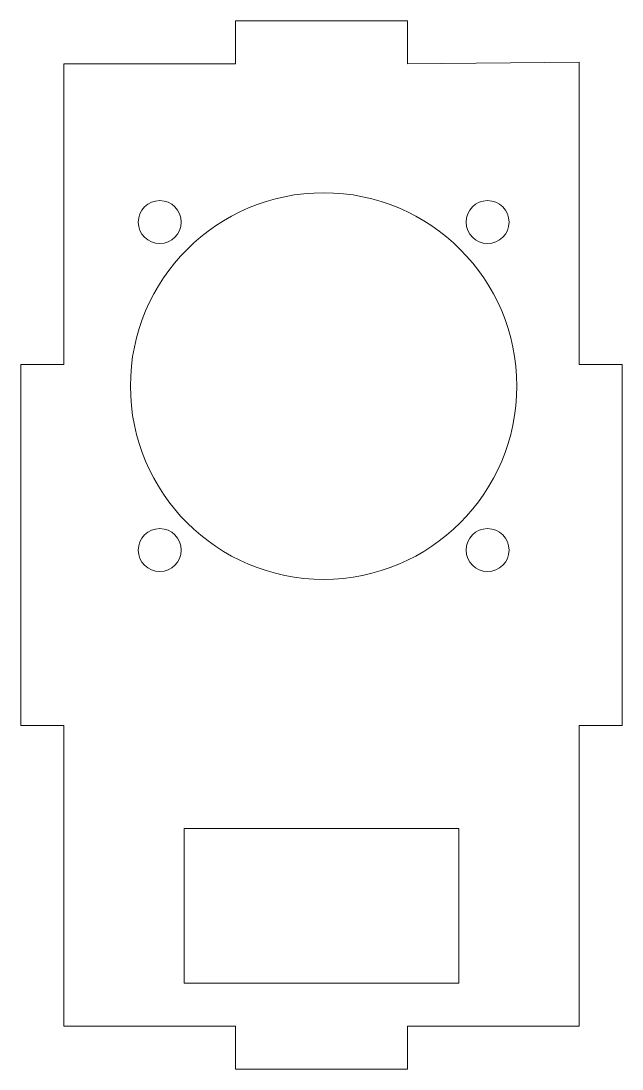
# Paper-space layout 'Layout2' of a CAD drawing. Header units: inches. Extents: x 0.02 to 1.77, y 4.92 to 7.97.
import ezdxf

# ---------------------------------------------------------------- set-up
doc = ezdxf.new("R2010")
doc.units = ezdxf.units.IN
doc.header["$MEASUREMENT"] = 0

psp = doc.layouts.new('Layout2')

# ---------------------------------------------------------------- linework, layer by layer
at = {"lineweight": 0}
for p, q in [((0.6421, 7.8419), (0.6421, 7.9669)), ((0.6421, 7.9669), (1.1421, 7.9669)), ((1.1421, 7.9669), (1.1421, 7.8419)), ((0.1421, 7.8419), (0.6421, 7.8419)), ((0.1421, 7.8419), (0.1421, 6.9669)), ((1.1421, 7.8419), (1.6421, 7.8473)), ((1.6421, 7.8473), (1.6421, 6.9669)), ((0.0171, 5.9169), (0.0171, 6.9669)), ((0.0171, 6.9669), (0.1421, 6.9669)), ((1.6421, 6.9669), (1.7671, 6.9669)), ((1.7671, 6.9669), (1.7671, 5.9169)), ((0.1421, 5.9169), (0.0171, 5.9169)), ((0.1421, 5.0419), (0.1421, 5.9169)), ((1.7671, 5.9169), (1.6421, 5.9169)), ((1.6421, 5.0419), (1.6421, 5.9169)), ((0.5171, 5.6169), (0.4921, 5.6169)), ((0.4921, 5.1669), (0.4921, 5.6169)), ((1.2671, 5.6169), (0.5171, 5.6169)), ((1.2671, 5.6169), (1.2921, 5.6169)), ((1.2921, 5.6169), (1.2921, 5.1669)), ((0.5171, 5.1669), (0.4921, 5.1669)), ((1.2671, 5.1669), (0.5171, 5.1669)), ((0.8921, 5.1669), (1.2671, 5.1669)), ((1.2671, 5.1669), (1.2921, 5.1669)), ((0.1421, 5.0419), (0.6421, 5.0419)), ((0.6421, 5.0419), (0.6421, 4.9169)), ((1.1421, 4.9169), (1.1421, 5.0419)), ((1.1421, 5.0419), (1.6421, 5.0419)), ((0.6421, 4.9169), (1.1421, 4.9169))]:
    psp.add_line(p, q, dxfattribs=at)
for centre, radius in [((0.8983, 6.9045), 0.5625), ((0.421, 7.3817), 0.0625), ((1.3756, 7.3817), 0.0625), ((0.421, 6.4272), 0.0625), ((1.3756, 6.4272), 0.0625)]:
    psp.add_circle(centre, radius, dxfattribs=at)

doc.saveas('drawing.dxf')
